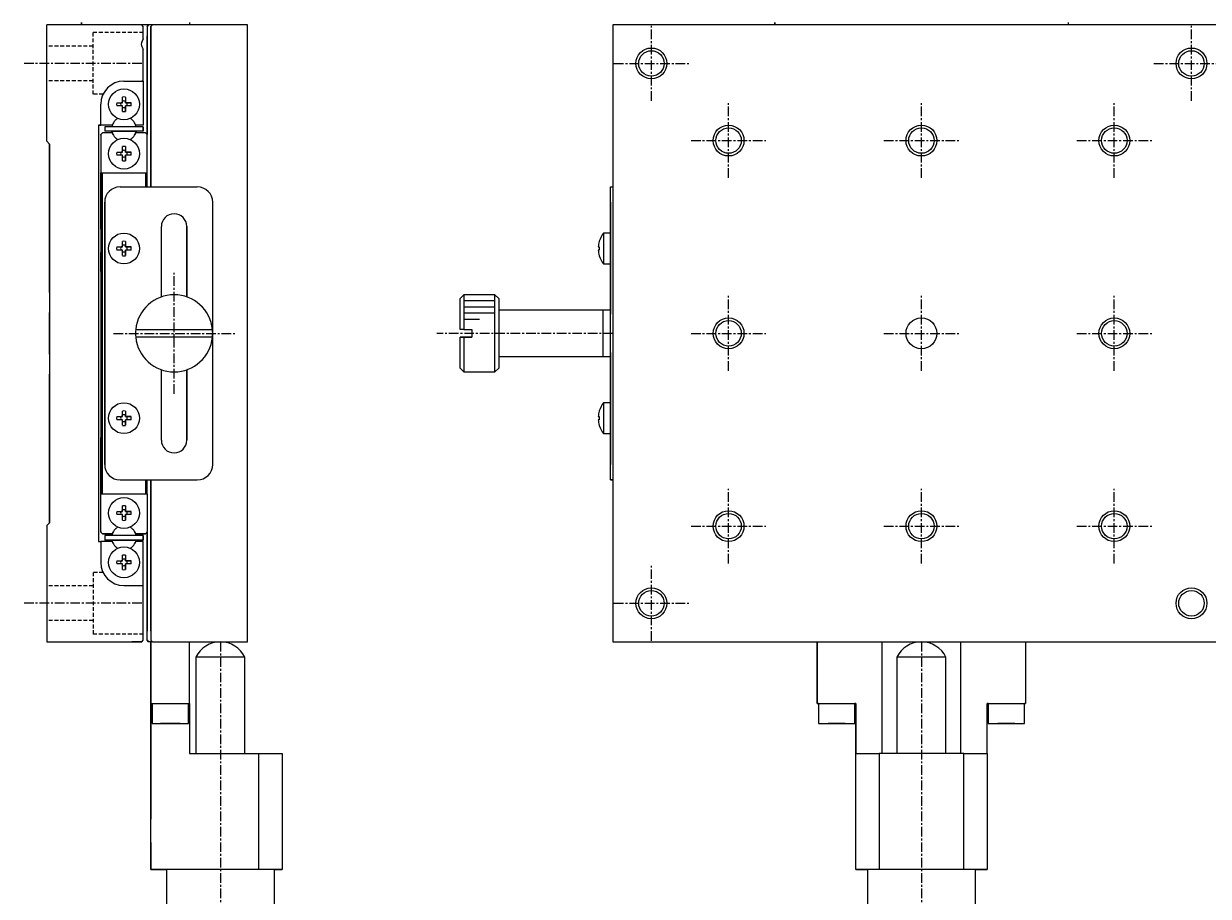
# Model space of a CAD drawing. Extents: x 377 to 904, y 5 to 355.
# Drawn here: x 377.5 to 531, y 158.8 to 271.9 of the extents above; entities that cross this region are included whole.
import ezdxf

# ---------------------------------------------------------------- set-up
doc = ezdxf.new("R2010")
doc.units = 0
doc.linetypes.add('CENTER', pattern=[2, 1.25, -0.25, 0.25, -0.25])
doc.linetypes.add('DASHED', pattern=[0.75, 0.5, -0.25])
doc.layers.get('0').update_dxf_attribs({"linetype": 'CONTINUOUS'})
doc.layers.add('CENTER', color=1, linetype='CENTER')

msp = doc.modelspace()

# ---------------------------------------------------------------- linework, layer by layer
at = {"color": 7, "linetype": 'CONTINUOUS'}
for p, q in [((380.47, 256.69), (380.47, 271.79)), ((392.77, 271.79), (380.47, 271.79)), ((384.97, 272.09), (384.97, 271.79)), ((384.97, 271.79), (384.97, 272.09)), ((392.97, 271.59), (392.77, 271.79)), ((393.67, 271.79), (392.77, 271.79)), ((393.67, 271.79), (392.77, 271.79)), ((393.47, 271.59), (393.67, 271.79)), ((393.67, 271.79), (393.47, 271.59)), ((394.17, 271.79), (393.67, 271.79)), ((393.97, 271.59), (394.17, 271.79)), ((394.17, 271.79), (393.97, 271.59)), ((406.47, 271.79), (394.17, 271.79)), ((398.97, 272.09), (398.97, 271.79)), ((406.47, 191.79), (406.47, 271.79)), ((533.84, 271.79), (453.84, 271.79)), ((453.84, 271.79), (453.84, 191.79)), ((474.84, 272.09), (474.84, 271.79)), ((474.84, 271.79), (474.84, 272.09)), ((512.84, 272.09), (512.84, 271.79)), ((392.97, 271.49), (392.97, 271.59)), ((392.97, 269.96), (392.97, 271.49)), ((393.47, 271.59), (393.47, 270.39)), ((393.47, 271.59), (393.47, 270.39)), ((393.47, 270.29), (393.47, 270.39)), ((393.47, 270.39), (393.47, 270.29)), ((393.47, 260.29), (393.47, 270.29)), ((393.47, 270.29), (393.47, 257.59)), ((393.97, 270.39), (393.97, 271.59)), ((393.97, 271.59), (393.97, 271.49)), ((393.97, 271.49), (393.97, 250.79)), ((393.97, 250.79), (393.97, 270.39)), ((392.97, 269.96), (392.77, 269.61)), ((392.77, 268.98), (392.97, 268.63)), ((392.97, 264.49), (392.97, 268.63)), ((390.47, 264.49), (392.97, 264.49)), ((390.47, 264.49), (392.77, 264.49)), ((392.97, 264.49), (392.77, 264.49)), ((392.97, 264.49), (392.97, 258.79)), ((387.47, 258.79), (387.47, 261.49)), ((389.54, 261.69), (390.09, 261.69)), ((389.54, 261.69), (390.27, 261.69)), ((390.27, 261.29), (389.54, 261.29)), ((390.27, 261.69), (390.09, 261.69)), ((390.27, 261.69), (390.27, 262.42)), ((390.27, 260.57), (390.27, 261.29)), ((390.67, 262.42), (390.67, 261.88)), ((390.67, 262.42), (390.67, 261.69)), ((390.67, 261.69), (390.67, 261.88)), ((390.86, 261.69), (390.67, 261.69)), ((390.67, 261.69), (391.4, 261.69)), ((390.67, 261.11), (390.67, 261.29)), ((390.67, 261.29), (390.67, 260.57)), ((391.4, 261.29), (390.67, 261.29)), ((390.67, 260.57), (390.67, 261.11)), ((391.4, 261.69), (390.86, 261.69)), ((393.47, 257.59), (393.47, 260.29)), ((393.47, 260.29), (393.47, 257.59)), ((393.47, 260.29), (393.47, 257.59)), ((387.17, 258.79), (387.47, 258.79)), ((387.17, 258.79), (387.17, 204.79)), ((387.47, 258.79), (387.17, 258.79)), ((388.93, 258.79), (387.47, 258.79)), ((388.93, 258.79), (387.47, 258.79)), ((392.97, 258.59), (387.97, 258.59)), ((387.97, 258.59), (387.97, 257.99)), ((388.91, 257.99), (387.97, 257.99)), ((392.97, 257.99), (387.97, 257.99)), ((388.82, 257.99), (388.91, 257.99)), ((388.82, 257.99), (388.91, 257.99)), ((388.82, 257.99), (388.91, 257.99)), ((388.82, 257.99), (388.91, 257.99)), ((388.82, 257.99), (388.91, 257.99)), ((388.82, 257.99), (388.91, 257.99)), ((388.82, 257.99), (388.91, 257.99)), ((388.82, 257.99), (388.91, 257.99)), ((388.82, 257.99), (388.91, 257.99)), ((388.82, 257.99), (388.91, 257.99)), ((388.82, 257.99), (388.91, 257.99)), ((388.82, 257.99), (388.91, 257.99)), ((388.82, 257.99), (388.91, 257.99)), ((388.82, 257.99), (388.91, 257.99)), ((388.82, 257.99), (388.91, 257.99)), ((388.82, 257.99), (388.91, 257.99)), ((388.82, 257.99), (388.91, 257.99)), ((388.82, 257.99), (388.91, 257.99)), ((388.82, 257.99), (388.91, 257.99)), ((388.82, 257.99), (388.91, 257.99)), ((388.82, 257.99), (388.91, 257.99)), ((388.82, 257.99), (388.91, 257.99)), ((388.82, 257.99), (388.91, 257.99)), ((388.82, 257.99), (388.91, 257.99)), ((388.82, 257.99), (388.91, 257.99)), ((388.82, 257.99), (388.91, 257.99)), ((388.82, 257.99), (388.91, 257.99)), ((388.82, 257.99), (392.12, 257.99)), ((389.1, 259.09), (388.93, 258.79)), ((392.02, 258.79), (391.85, 259.09)), ((392.02, 258.79), (391.85, 259.09)), ((392.97, 258.79), (392.02, 258.79)), ((392.97, 258.79), (392.02, 258.79)), ((392.03, 257.99), (392.12, 257.99)), ((392.03, 257.99), (392.12, 257.99)), ((392.03, 257.99), (392.12, 257.99)), ((392.03, 257.99), (392.12, 257.99)), ((392.03, 257.99), (392.12, 257.99)), ((392.03, 257.99), (392.12, 257.99)), ((392.03, 257.99), (392.12, 257.99)), ((392.03, 257.99), (392.12, 257.99)), ((392.03, 257.99), (392.12, 257.99)), ((392.03, 257.99), (392.12, 257.99)), ((392.03, 257.99), (392.12, 257.99)), ((392.03, 257.99), (392.12, 257.99)), ((392.03, 257.99), (392.12, 257.99)), ((392.03, 257.99), (392.12, 257.99)), ((392.03, 257.99), (392.12, 257.99)), ((392.03, 257.99), (392.12, 257.99)), ((392.97, 257.99), (392.03, 257.99)), ((392.03, 257.99), (392.12, 257.99)), ((392.03, 257.99), (392.12, 257.99)), ((392.03, 257.99), (392.12, 257.99)), ((392.03, 257.99), (392.12, 257.99)), ((392.03, 257.99), (392.12, 257.99)), ((392.03, 257.99), (392.12, 257.99)), ((392.03, 257.99), (392.12, 257.99)), ((392.03, 257.99), (392.12, 257.99)), ((392.03, 257.99), (392.12, 257.99)), ((392.03, 257.99), (392.12, 257.99)), ((392.03, 257.99), (392.12, 257.99)), ((392.03, 257.99), (392.12, 257.99)), ((392.03, 257.99), (392.12, 257.99)), ((392.03, 257.99), (392.12, 257.99)), ((392.03, 257.99), (392.12, 257.99)), ((392.97, 258.59), (392.97, 257.99)), ((392.97, 257.99), (392.97, 258.59)), ((380.82, 256.34), (380.47, 256.69)), ((380.47, 256.69), (380.82, 256.34)), ((387.47, 257.59), (387.67, 257.79)), ((387.67, 257.79), (387.47, 257.59)), ((387.47, 257.59), (387.47, 257.49)), ((387.47, 257.49), (387.47, 257.59)), ((387.47, 257.49), (387.47, 252.59)), ((387.47, 257.49), (387.47, 252.59)), ((388.93, 257.79), (387.67, 257.79)), ((389.1, 257.5), (388.93, 257.79)), ((391.85, 257.5), (392.02, 257.79)), ((392.02, 257.79), (391.85, 257.5)), ((393.27, 257.79), (392.02, 257.79)), ((393.27, 257.79), (393.47, 257.59)), ((393.47, 257.49), (393.47, 257.59)), ((393.47, 252.59), (393.47, 257.49)), ((380.82, 237.09), (380.82, 256.34)), ((380.82, 256.34), (380.82, 207.24)), ((389.54, 255.29), (390.09, 255.29)), ((389.54, 255.29), (390.27, 255.29)), ((390.27, 255.29), (390.09, 255.29)), ((390.27, 255.29), (390.27, 256.02)), ((390.67, 256.02), (390.67, 255.48)), ((390.67, 256.02), (390.67, 255.29)), ((390.67, 255.29), (390.67, 255.48)), ((390.86, 255.29), (390.67, 255.29)), ((390.67, 255.29), (391.4, 255.29)), ((391.4, 255.29), (390.86, 255.29)), ((390.27, 254.89), (389.54, 254.89)), ((390.27, 254.17), (390.27, 254.89)), ((390.67, 254.71), (390.67, 254.89)), ((390.67, 254.89), (390.67, 254.17)), ((391.4, 254.89), (390.67, 254.89)), ((390.67, 254.17), (390.67, 254.71)), ((387.47, 245.29), (387.47, 252.59)), ((387.47, 252.59), (387.67, 252.59)), ((387.47, 252.59), (387.47, 210.99)), ((387.67, 252.59), (393.27, 252.59)), ((387.67, 210.99), (387.67, 252.59)), ((393.27, 252.59), (393.47, 252.59)), ((393.27, 252.59), (393.27, 250.79)), ((393.47, 250.79), (393.47, 252.59)), ((380.82, 250.79), (380.82, 244.79)), ((380.82, 250.79), (380.82, 244.79)), ((380.82, 250.79), (380.82, 244.79)), ((380.82, 250.79), (380.82, 244.79)), ((387.47, 251.04), (387.47, 245.29)), ((387.47, 251.04), (387.47, 245.29)), ((387.47, 251.04), (387.47, 245.29)), ((387.47, 251.04), (387.47, 245.29)), ((389.97, 250.79), (399.97, 250.79)), ((453.54, 250.79), (453.84, 250.79)), ((453.54, 248.79), (453.54, 250.79)), ((453.54, 248.79), (453.54, 250.79)), ((387.97, 214.79), (387.97, 248.79)), ((387.97, 248.79), (387.97, 214.79)), ((401.97, 231.79), (401.97, 248.79)), ((453.54, 214.79), (453.54, 248.79)), ((453.54, 248.79), (453.54, 244.79)), ((453.54, 247.29), (453.54, 245.64)), ((453.54, 247.29), (453.54, 245.64)), ((395.32, 236.51), (395.32, 245.64)), ((398.62, 236.51), (398.62, 245.64)), ((398.62, 245.64), (398.62, 236.51)), ((453.54, 244.79), (452.64, 244.79)), ((452.64, 244.79), (452.64, 242.79)), ((453.54, 245.64), (453.54, 234.3)), ((453.54, 234.79), (453.54, 245.64)), ((389.54, 242.99), (390.09, 242.99)), ((389.54, 242.99), (390.27, 242.99)), ((390.27, 242.99), (390.09, 242.99)), ((390.27, 242.99), (390.27, 243.72)), ((390.67, 243.72), (390.67, 243.18)), ((390.67, 243.72), (390.67, 242.99)), ((390.67, 242.99), (390.67, 243.18)), ((390.86, 242.99), (390.67, 242.99)), ((390.67, 242.99), (391.4, 242.99)), ((391.4, 242.99), (390.86, 242.99)), ((451.95, 242.99), (452.08, 242.99)), ((452.08, 243.74), (452.08, 243.72)), ((452.08, 243.74), (452.08, 243.72)), ((452.08, 242.99), (452.08, 242.59)), ((452.64, 242.79), (452.64, 240.79)), ((387.47, 239.79), (387.47, 242.29)), ((390.27, 242.59), (389.54, 242.59)), ((390.27, 241.87), (390.27, 242.59)), ((390.67, 242.41), (390.67, 242.59)), ((390.67, 242.59), (390.67, 241.87)), ((391.4, 242.59), (390.67, 242.59)), ((390.67, 241.87), (390.67, 242.41)), ((452.08, 242.59), (451.95, 242.59)), ((452.08, 241.87), (452.08, 241.84)), ((452.08, 241.87), (452.08, 241.84)), ((452.64, 240.79), (453.54, 240.79)), ((453.54, 240.79), (453.54, 234.79)), ((434.54, 236.79), (434.04, 236.29)), ((438.54, 236.79), (434.54, 236.79)), ((434.54, 236.79), (434.54, 232.29)), ((439.04, 236.29), (438.54, 236.79)), ((438.54, 226.79), (438.54, 236.79)), ((434.04, 232.29), (434.04, 236.29)), ((434.04, 232.29), (434.04, 236.29)), ((439.04, 236.29), (439.04, 227.29)), ((380.82, 229.09), (380.82, 234.49)), ((380.82, 233.79), (380.82, 229.79)), ((380.82, 233.79), (380.82, 229.79)), ((452.54, 234.79), (439.04, 234.79)), ((453.54, 234.79), (452.54, 234.79)), ((452.54, 234.79), (452.54, 231.79)), ((452.54, 234.79), (452.54, 231.79)), ((392, 232.29), (401.95, 232.29)), ((434.54, 232.29), (434.04, 232.29)), ((434.54, 232.29), (435.54, 232.29)), ((435.54, 232.29), (435.54, 231.29)), ((435.54, 232.29), (435.54, 231.29)), ((401.95, 231.29), (392, 231.29)), ((401.97, 214.79), (401.97, 231.79)), ((434.04, 227.29), (434.04, 231.29)), ((434.04, 227.29), (434.04, 231.29)), ((434.54, 231.29), (434.04, 231.29)), ((434.04, 231.29), (434.54, 231.29)), ((435.54, 231.29), (434.54, 231.29)), ((434.54, 231.29), (434.54, 226.79)), ((434.54, 231.29), (435.54, 231.29)), ((452.54, 231.79), (452.54, 228.79)), ((452.54, 231.79), (452.54, 228.79)), ((439.04, 228.79), (452.54, 228.79)), ((452.54, 228.79), (453.54, 228.79)), ((453.54, 229.29), (453.54, 217.94)), ((453.54, 228.79), (453.54, 222.79)), ((453.54, 217.94), (453.54, 228.79)), ((434.04, 227.29), (434.54, 226.79)), ((438.54, 226.79), (439.04, 227.29)), ((380.82, 207.24), (380.82, 226.49)), ((395.32, 217.94), (395.32, 227.07)), ((398.62, 217.94), (398.62, 227.07)), ((398.62, 227.07), (398.62, 217.94)), ((434.54, 226.79), (438.54, 226.79)), ((453.54, 222.79), (452.64, 222.79)), ((452.64, 222.79), (452.64, 220.79)), ((390.27, 220.99), (390.27, 221.72)), ((390.67, 221.72), (390.67, 221.18)), ((390.67, 221.72), (390.67, 220.99)), ((390.67, 220.99), (390.67, 221.18)), ((452.08, 221.74), (452.08, 221.72)), ((452.08, 221.74), (452.08, 221.72)), ((389.54, 220.99), (390.09, 220.99)), ((389.54, 220.99), (390.27, 220.99)), ((390.27, 220.59), (389.54, 220.59)), ((390.27, 220.99), (390.09, 220.99)), ((390.27, 219.87), (390.27, 220.59)), ((390.86, 220.99), (390.67, 220.99)), ((390.67, 220.99), (391.4, 220.99)), ((390.67, 220.41), (390.67, 220.59)), ((390.67, 220.59), (390.67, 219.87)), ((391.4, 220.59), (390.67, 220.59)), ((390.67, 219.87), (390.67, 220.41)), ((391.4, 220.99), (390.86, 220.99)), ((451.95, 220.99), (452.08, 220.99)), ((452.08, 220.59), (451.95, 220.59)), ((452.08, 220.99), (452.08, 220.59)), ((452.08, 219.87), (452.08, 219.84)), ((452.08, 219.87), (452.08, 219.84)), ((452.64, 220.79), (452.64, 218.79)), ((380.82, 218.79), (380.82, 212.79)), ((380.82, 218.79), (380.82, 212.79)), ((380.82, 218.79), (380.82, 212.79)), ((380.82, 218.79), (380.82, 212.79)), ((387.47, 218.29), (387.47, 212.54)), ((387.47, 218.29), (387.47, 212.54)), ((387.47, 218.29), (387.47, 212.54)), ((387.47, 218.29), (387.47, 212.54)), ((387.47, 210.99), (387.47, 218.29)), ((452.64, 218.79), (453.54, 218.79)), ((453.54, 218.79), (453.54, 214.79)), ((453.54, 217.94), (453.54, 216.29)), ((453.54, 217.94), (453.54, 216.29)), ((453.54, 212.79), (453.54, 214.79)), ((453.54, 212.79), (453.54, 214.79)), ((389.97, 212.79), (396.14, 212.79)), ((389.97, 212.79), (399.97, 212.79)), ((393.27, 212.79), (393.27, 210.99)), ((393.47, 210.99), (393.47, 212.79)), ((393.97, 193.19), (393.97, 212.79)), ((393.97, 212.79), (393.97, 192.09)), ((453.54, 212.79), (453.84, 212.79)), ((453.84, 212.79), (453.54, 212.79)), ((387.47, 206.09), (387.47, 210.99)), ((387.47, 206.09), (387.47, 210.99)), ((387.47, 210.99), (393.47, 210.99)), ((387.67, 210.99), (387.47, 210.99)), ((387.67, 210.99), (393.27, 210.99)), ((393.47, 210.99), (393.27, 210.99)), ((393.47, 210.99), (393.47, 206.09)), ((390.27, 208.69), (390.27, 209.42)), ((390.67, 209.42), (390.67, 208.88)), ((390.67, 209.42), (390.67, 208.69)), ((390.67, 208.69), (390.67, 208.88)), ((389.54, 208.69), (390.09, 208.69)), ((389.54, 208.69), (390.27, 208.69)), ((390.27, 208.29), (389.54, 208.29)), ((390.27, 208.69), (390.09, 208.69)), ((390.27, 207.57), (390.27, 208.29)), ((390.86, 208.69), (390.67, 208.69)), ((390.67, 208.69), (391.4, 208.69)), ((390.67, 208.11), (390.67, 208.29)), ((390.67, 208.29), (390.67, 207.57)), ((391.4, 208.29), (390.67, 208.29)), ((390.67, 207.57), (390.67, 208.11)), ((391.4, 208.69), (390.86, 208.69)), ((380.47, 206.89), (380.82, 207.24)), ((380.82, 207.24), (380.47, 206.89)), ((380.47, 206.89), (380.47, 191.79)), ((387.47, 205.99), (387.47, 206.09)), ((387.47, 206.09), (387.47, 205.99)), ((387.47, 205.99), (387.67, 205.79)), ((387.47, 205.99), (387.67, 205.79)), ((388.93, 205.79), (387.67, 205.79)), ((387.67, 205.79), (388.93, 205.79)), ((388.93, 205.79), (389.1, 206.09)), ((392.02, 205.79), (391.85, 206.09)), ((391.85, 206.09), (392.02, 205.79)), ((393.27, 205.79), (392.02, 205.79)), ((392.02, 205.79), (393.27, 205.79)), ((393.27, 205.79), (393.47, 205.99)), ((393.47, 205.99), (393.47, 206.09)), ((393.47, 196.79), (393.47, 205.99)), ((393.47, 205.99), (393.47, 200.79)), ((393.47, 200.79), (393.47, 205.99)), ((393.47, 205.99), (393.47, 193.29)), ((387.17, 204.79), (387.47, 204.79)), ((388.93, 204.79), (387.47, 204.79)), ((387.47, 204.79), (387.47, 202.09)), ((392.97, 205.59), (387.97, 205.59)), ((387.97, 205.59), (387.97, 204.99)), ((388.91, 204.99), (387.97, 204.99)), ((392.97, 204.99), (387.97, 204.99)), ((388.82, 204.99), (388.91, 204.99)), ((388.82, 204.99), (388.91, 204.99)), ((388.82, 204.99), (388.91, 204.99)), ((388.82, 204.99), (388.91, 204.99)), ((388.82, 204.99), (388.91, 204.99)), ((388.82, 204.99), (388.91, 204.99)), ((388.82, 204.99), (388.91, 204.99)), ((388.82, 204.99), (388.91, 204.99)), ((388.82, 204.99), (388.91, 204.99)), ((388.82, 204.99), (388.91, 204.99)), ((388.82, 204.99), (388.91, 204.99)), ((388.82, 204.99), (388.91, 204.99)), ((388.82, 204.99), (388.91, 204.99)), ((388.82, 204.99), (388.91, 204.99)), ((388.82, 204.99), (388.91, 204.99)), ((388.82, 204.99), (388.91, 204.99)), ((388.82, 204.99), (388.91, 204.99)), ((388.82, 204.99), (388.91, 204.99)), ((388.82, 204.99), (388.91, 204.99)), ((388.82, 204.99), (388.91, 204.99)), ((388.82, 204.99), (388.91, 204.99)), ((388.82, 204.99), (388.91, 204.99)), ((388.82, 204.99), (388.91, 204.99)), ((388.82, 204.99), (388.91, 204.99)), ((388.82, 204.99), (388.91, 204.99)), ((388.82, 204.99), (392.12, 204.99)), ((389.1, 204.5), (388.93, 204.79)), ((392.02, 204.79), (391.85, 204.5)), ((392.02, 204.79), (391.85, 204.5)), ((392.97, 204.79), (392.02, 204.79)), ((392.03, 204.99), (392.12, 204.99)), ((392.03, 204.99), (392.12, 204.99)), ((392.03, 204.99), (392.12, 204.99)), ((392.03, 204.99), (392.12, 204.99)), ((392.03, 204.99), (392.12, 204.99)), ((392.03, 204.99), (392.12, 204.99)), ((392.03, 204.99), (392.12, 204.99)), ((392.03, 204.99), (392.12, 204.99)), ((392.03, 204.99), (392.12, 204.99)), ((392.03, 204.99), (392.12, 204.99)), ((392.03, 204.99), (392.12, 204.99)), ((392.03, 204.99), (392.12, 204.99)), ((392.03, 204.99), (392.12, 204.99)), ((392.03, 204.99), (392.12, 204.99)), ((392.03, 204.99), (392.12, 204.99)), ((392.03, 204.99), (392.12, 204.99)), ((392.97, 204.99), (392.03, 204.99)), ((392.03, 204.99), (392.12, 204.99)), ((392.03, 204.99), (392.12, 204.99)), ((392.03, 204.99), (392.12, 204.99)), ((392.03, 204.99), (392.12, 204.99)), ((392.03, 204.99), (392.12, 204.99)), ((392.03, 204.99), (392.12, 204.99)), ((392.03, 204.99), (392.12, 204.99)), ((392.03, 204.99), (392.12, 204.99)), ((392.03, 204.99), (392.12, 204.99)), ((392.03, 204.99), (392.12, 204.99)), ((392.03, 204.99), (392.12, 204.99)), ((392.03, 204.99), (392.12, 204.99)), ((392.03, 204.99), (392.12, 204.99)), ((392.03, 204.99), (392.12, 204.99)), ((392.03, 204.99), (392.12, 204.99)), ((392.97, 205.59), (392.97, 204.99)), ((392.97, 204.99), (392.97, 205.59)), ((392.97, 199.09), (392.97, 204.79)), ((390.27, 202.29), (390.27, 203.02)), ((390.67, 203.02), (390.67, 202.48)), ((390.67, 203.02), (390.67, 202.29)), ((389.54, 202.29), (390.09, 202.29)), ((389.54, 202.29), (390.27, 202.29)), ((390.27, 201.89), (389.54, 201.89)), ((390.27, 202.29), (390.09, 202.29)), ((390.27, 201.17), (390.27, 201.89)), ((390.67, 202.29), (390.67, 202.48)), ((390.86, 202.29), (390.67, 202.29)), ((390.67, 202.29), (391.4, 202.29)), ((390.67, 201.71), (390.67, 201.89)), ((390.67, 201.89), (390.67, 201.17)), ((391.4, 201.89), (390.67, 201.89)), ((390.67, 201.17), (390.67, 201.71)), ((391.4, 202.29), (390.86, 202.29)), ((393.47, 200.79), (393.47, 196.79)), ((393.47, 200.79), (393.47, 196.79)), ((390.47, 199.09), (392.77, 199.09)), ((392.77, 199.09), (392.97, 199.09)), ((392.97, 192.09), (392.97, 199.09)), ((393.47, 193.29), (393.47, 196.79)), ((392.77, 191.79), (392.97, 191.99)), ((392.97, 191.99), (392.97, 192.09)), ((393.47, 193.19), (393.47, 193.29)), ((393.47, 193.29), (393.47, 193.19)), ((393.47, 191.99), (393.47, 193.19)), ((393.47, 191.99), (393.47, 193.19)), ((393.47, 191.99), (393.67, 191.79)), ((393.67, 191.79), (393.47, 191.99)), ((393.97, 193.19), (393.97, 191.99)), ((393.97, 192.09), (393.97, 191.99)), ((394.17, 191.79), (393.97, 191.99)), ((393.97, 191.99), (394.17, 191.79)), ((380.47, 191.79), (392.77, 191.79)), ((392.77, 191.79), (391.47, 191.79)), ((393.97, 191.79), (393.67, 191.79)), ((394.17, 191.79), (393.67, 191.79)), ((393.97, 191.79), (393.97, 183.79)), ((393.97, 183.79), (393.97, 191.79)), ((394.17, 191.79), (396.47, 191.79)), ((394.17, 191.79), (406.47, 191.79)), ((398.97, 183.79), (398.97, 191.79)), ((453.84, 191.79), (533.84, 191.79)), ((480.34, 191.79), (480.34, 183.79)), ((480.34, 183.79), (480.34, 191.79)), ((488.71, 191.79), (488.71, 177.29)), ((498.96, 177.29), (498.96, 191.79)), ((507.34, 191.79), (507.34, 183.79)), ((399.8, 189.79), (399.8, 177.29)), ((406.15, 189.79), (399.8, 189.79)), ((406.15, 177.29), (406.15, 189.79)), ((490.66, 189.79), (490.66, 177.29)), ((493.82, 189.79), (490.66, 189.79)), ((497.01, 189.79), (493.82, 189.79)), ((497.01, 177.29), (497.01, 189.79)), ((393.97, 183.79), (394.12, 183.79)), ((393.97, 183.79), (398.97, 183.79)), ((393.97, 162.29), (393.97, 183.79)), ((393.97, 183.79), (393.97, 168.79)), ((394.12, 183.79), (394.12, 181.19)), ((398.82, 181.19), (398.82, 183.79)), ((398.82, 183.79), (398.97, 183.79)), ((398.97, 183.79), (398.97, 177.29)), ((480.49, 183.79), (480.34, 183.79)), ((480.34, 183.79), (485.34, 183.79)), ((480.49, 183.79), (480.49, 181.19)), ((485.19, 181.19), (485.19, 183.79)), ((485.34, 183.79), (485.19, 183.79)), ((485.34, 183.79), (485.34, 177.29)), ((485.34, 177.29), (485.34, 183.79)), ((502.49, 183.79), (502.34, 183.79)), ((502.34, 177.29), (502.34, 183.79)), ((502.34, 183.79), (507.34, 183.79)), ((502.49, 183.79), (502.49, 181.19)), ((507.19, 181.19), (507.19, 183.79)), ((507.34, 183.79), (507.19, 183.79)), ((394.12, 181.19), (398.82, 181.19)), ((394.12, 181.19), (396.47, 181.19)), ((395.84, 181.19), (395.2, 181.19)), ((395.2, 181.19), (395.84, 181.19)), ((397.11, 181.19), (395.84, 181.19)), ((395.84, 181.19), (397.11, 181.19)), ((396.47, 181.19), (398.82, 181.19)), ((397.74, 181.19), (397.11, 181.19)), ((397.11, 181.19), (397.74, 181.19)), ((480.49, 181.19), (485.19, 181.19)), ((480.49, 181.19), (485.19, 181.19)), ((482.84, 181.19), (481.74, 181.19)), ((481.74, 181.19), (482.84, 181.19)), ((482.84, 181.19), (483.94, 181.19)), ((483.94, 181.19), (482.84, 181.19)), ((502.49, 181.19), (507.19, 181.19)), ((502.49, 181.19), (507.19, 181.19)), ((504.84, 181.19), (503.74, 181.19)), ((503.74, 181.19), (504.84, 181.19)), ((504.84, 181.19), (505.94, 181.19)), ((505.94, 181.19), (504.84, 181.19)), ((398.97, 177.29), (407.97, 177.29)), ((407.97, 177.29), (410.97, 177.29)), ((407.97, 162.29), (407.97, 177.29)), ((410.97, 177.29), (410.97, 162.29)), ((485.34, 162.29), (485.34, 177.29)), ((485.34, 177.29), (488.34, 177.29)), ((485.34, 162.29), (485.34, 177.29)), ((498.34, 177.29), (488.34, 177.29)), ((488.34, 177.29), (488.34, 162.29)), ((499.34, 177.29), (498.34, 177.29)), ((499.34, 177.29), (502.34, 177.29)), ((499.34, 162.29), (499.34, 177.29)), ((502.34, 177.29), (502.34, 162.29)), ((393.97, 165.79), (393.97, 162.29)), ((393.97, 162.29), (395.97, 162.29)), ((407.97, 162.29), (393.97, 162.29)), ((395.97, 162.29), (395.97, 145.29)), ((410.97, 162.29), (407.97, 162.29)), ((409.97, 145.29), (409.97, 162.29)), ((409.97, 162.29), (410.97, 162.29)), ((488.34, 162.29), (485.34, 162.29)), ((485.34, 162.29), (486.84, 162.29)), ((486.84, 162.29), (486.84, 145.29)), ((499.34, 162.29), (488.34, 162.29)), ((502.34, 162.29), (499.34, 162.29)), ((500.84, 145.29), (500.84, 162.29)), ((500.84, 162.29), (502.34, 162.29))]:
    msp.add_line(p, q, dxfattribs=at)
at = {"color": 3, "linetype": 'DASHED'}
for p, q in [((392.97, 270.79), (386.47, 270.79)), ((386.47, 262.79), (386.47, 270.79)), ((386.47, 269.04), (380.47, 269.04)), ((386.47, 264.54), (380.47, 264.54)), ((387.77, 262.79), (386.47, 262.79)), ((386.47, 200.79), (386.47, 192.79)), ((387.77, 200.79), (386.47, 200.79)), ((386.47, 199.04), (380.47, 199.04)), ((386.47, 194.54), (380.47, 194.54)), ((392.97, 192.79), (386.47, 192.79))]:
    msp.add_line(p, q, dxfattribs=at)
at = {"color": 3, "linetype": 'CONTINUOUS'}
for p, q in [((438.54, 235.99), (434.54, 235.99)), ((438.54, 235.19), (434.54, 235.19)), ((438.54, 234.39), (434.54, 234.39)), ((436.54, 233.59), (434.54, 233.59))]:
    msp.add_line(p, q, dxfattribs=at)
for centre in [(458.84, 266.79), (528.84, 266.79), (468.84, 256.79), (493.84, 256.79), (518.84, 256.79), (468.84, 231.79), (518.84, 231.79), (468.84, 206.79), (493.84, 206.79), (518.84, 206.79), (458.84, 196.79), (528.84, 196.79)]:
    msp.add_circle(centre, 2, dxfattribs=at)
at = {"color": 7, "linetype": 'CONTINUOUS'}
for centre, radius in [((458.84, 266.79), 1.65), ((528.84, 266.79), 1.65), ((390.47, 261.49), 2), ((468.84, 256.79), 1.65), ((493.84, 256.79), 1.65), ((518.84, 256.79), 1.65), ((390.47, 255.09), 2), ((390.47, 242.79), 2), ((468.84, 231.79), 1.65), ((493.84, 231.79), 2), ((518.84, 231.79), 1.65), ((390.47, 220.79), 2), ((390.47, 208.49), 2), ((468.84, 206.79), 1.65), ((493.84, 206.79), 1.65), ((518.84, 206.79), 1.65), ((390.47, 202.09), 2), ((458.84, 196.79), 1.65), ((528.84, 196.79), 1.65)]:
    msp.add_circle(centre, radius, dxfattribs=at)
for centre, radius, start, end in [((393.72, 269.29), 1, 161.8051, 198.1949), ((390.47, 261.49), 3, 90, 180), ((390.47, 261.49), 0.95, 167.8468, 192.1532), ((390.47, 261.49), 0.435, 152.6335, 207.3665), ((390.47, 261.49), 0.95, 77.8468, 102.1532), ((390.47, 261.49), 0.435, 62.6335, 117.3665), ((390.47, 261.49), 0.435, 242.6335, 297.3665), ((390.47, 261.49), 0.435, 332.6335, 27.3665), ((390.47, 261.49), 0.95, 347.8468, 12.1532), ((390.59, 258.18), 1.75, 121.8815, 135), ((390.47, 258.29), 1.59, 120.4333, 134.9998), ((390.47, 261.49), 0.95, 257.8468, 282.1532), ((390.36, 258.18), 1.75, 45, 58.1185), ((390.47, 258.29), 1.59, 45, 59.5667), ((390.47, 258.29), 1.59, 150, 169.107), ((390.47, 258.29), 1.59, 190.8931, 210), ((390.47, 258.29), 1.59, 135, 150), ((390.47, 258.29), 1.59, 30, 45), ((390.47, 258.29), 1.59, 10.893, 30), ((390.47, 258.29), 1.59, 330, 349.1069), ((390.47, 258.29), 1.59, 210, 210.2608), ((390.47, 258.29), 1.59, 210.2608, 225), ((390.47, 258.29), 1.59, 225, 239.5668), ((390.59, 258.41), 1.75, 225, 238.1185), ((390.47, 258.29), 1.59, 300.4332, 315.0002), ((390.36, 258.41), 1.75, 301.8815, 315), ((390.47, 258.29), 1.59, 315, 329.7392), ((390.47, 258.29), 1.59, 329.7392, 330), ((390.47, 255.09), 0.95, 167.8468, 192.1532), ((390.47, 255.09), 0.435, 152.6335, 207.3665), ((390.47, 255.09), 0.95, 77.8468, 102.1532), ((390.47, 255.09), 0.435, 62.6335, 117.3665), ((390.47, 255.09), 0.435, 332.6335, 27.3665), ((390.47, 255.09), 0.95, 347.8468, 12.1532), ((390.47, 255.09), 0.435, 242.6335, 297.3665), ((390.47, 255.09), 0.95, 257.8468, 282.1532), ((389.97, 248.79), 2, 90, 180), ((399.97, 248.79), 2, 0, 90), ((396.97, 245.64), 1.65, 0, 180), ((455.14, 242.79), 3.2, 141.3178, 162.73), ((390.47, 242.79), 0.95, 167.8468, 192.1532), ((390.47, 242.79), 0.435, 152.6335, 207.3665), ((390.47, 242.79), 0.95, 77.8468, 102.1532), ((390.47, 242.79), 0.435, 62.6335, 117.3665), ((390.47, 242.79), 0.435, 332.6335, 27.3665), ((390.47, 242.79), 0.95, 347.8468, 12.1532), ((455.14, 242.79), 3.19, 163.0947, 176.4096), ((390.47, 242.79), 0.435, 242.6335, 297.3665), ((390.47, 242.79), 0.95, 257.8468, 282.1532), ((455.14, 242.79), 3.19, 183.5903, 196.9053), ((455.14, 242.79), 3.2, 197.27, 218.6822), ((396.97, 231.79), 5, 5.7392, 174.2608), ((396.97, 231.79), 5, 174.2608, 185.7392), ((396.97, 231.79), 5, 354.2608, 5.7392), ((396.97, 231.79), 5, 185.7392, 354.2608), ((455.14, 220.79), 3.2, 141.3178, 162.73), ((390.47, 220.79), 0.95, 77.8468, 102.1532), ((390.47, 220.79), 0.435, 62.6335, 117.3665), ((455.14, 220.79), 3.19, 163.0947, 176.4096), ((390.47, 220.79), 0.95, 167.8468, 192.1532), ((390.47, 220.79), 0.435, 152.6335, 207.3665), ((390.47, 220.79), 0.435, 242.6335, 297.3665), ((390.47, 220.79), 0.95, 257.8468, 282.1532), ((390.47, 220.79), 0.435, 332.6335, 27.3665), ((390.47, 220.79), 0.95, 347.8468, 12.1532), ((455.14, 220.79), 3.19, 183.5903, 196.9053), ((455.14, 220.79), 3.2, 197.27, 218.6822), ((396.97, 217.94), 1.65, 180, 0), ((389.97, 214.79), 2, 180, 270), ((399.97, 214.79), 2, 270, 0), ((390.47, 208.49), 0.95, 77.8468, 102.1532), ((390.47, 208.49), 0.435, 62.6335, 117.3665), ((390.47, 208.49), 0.95, 167.8468, 192.1532), ((390.47, 208.49), 0.435, 152.6335, 207.3665), ((390.47, 208.49), 0.435, 242.6335, 297.3665), ((390.47, 208.49), 0.95, 257.8468, 282.1532), ((390.47, 208.49), 0.435, 332.6335, 27.3665), ((390.47, 208.49), 0.95, 347.8468, 12.1532), ((390.47, 205.29), 1.59, 149.7392, 169.1069), ((390.47, 205.29), 1.59, 135, 149.7392), ((390.47, 205.29), 1.59, 149.7392, 150), ((390.59, 205.18), 1.75, 121.8815, 135), ((390.47, 205.29), 1.59, 120.4333, 134.9998), ((390.36, 205.18), 1.75, 45, 58.1185), ((390.47, 205.29), 1.59, 45.0002, 59.5667), ((390.47, 205.29), 1.59, 30.2608, 45), ((390.47, 205.29), 1.59, 30, 30.2608), ((390.47, 205.29), 1.59, 10.8931, 30), ((390.47, 205.29), 1.59, 190.8931, 210), ((390.47, 205.29), 1.59, 210, 225), ((390.47, 205.29), 1.59, 315, 330), ((390.47, 205.29), 1.59, 330, 349.1069), ((390.47, 205.29), 1.59, 224.9998, 239.5668), ((390.59, 205.41), 1.75, 225, 238.1185), ((390.47, 202.09), 0.95, 77.8468, 102.1532), ((390.47, 205.29), 1.59, 300.4332, 315.0002), ((390.36, 205.41), 1.75, 301.8815, 315), ((390.47, 202.09), 3, 180, 270), ((390.47, 202.09), 0.95, 167.8468, 192.1532), ((390.47, 202.09), 0.435, 152.6335, 207.3665), ((390.47, 202.09), 0.435, 62.6335, 117.3665), ((390.47, 202.09), 0.435, 242.6335, 297.3665), ((390.47, 202.09), 0.95, 257.8468, 282.1532), ((390.47, 202.09), 0.435, 332.6335, 27.3665), ((390.47, 202.09), 0.95, 347.8468, 12.1532), ((402.97, 188.27), 3.52, 90, 154.4154), ((402.97, 188.27), 3.52, 25.5846, 90), ((493.84, 188.27), 3.52, 90, 154.4154), ((493.84, 188.27), 3.52, 25.5846, 90)]:
    msp.add_arc(centre, radius, start, end, dxfattribs=at)
at = {"layer": 'CENTER', "color": 1, "linetype": 'CENTER'}
for p, q in [((458.84, 261.94), (458.84, 271.65)), ((528.84, 261.94), (528.84, 271.65)), ((392.77, 266.79), (377.47, 266.79)), ((453.98, 266.79), (463.69, 266.79)), ((523.98, 266.79), (533.69, 266.79)), ((468.84, 251.94), (468.84, 261.65)), ((493.84, 251.94), (493.84, 261.65)), ((518.84, 251.94), (518.84, 261.65)), ((463.98, 256.79), (473.69, 256.79)), ((488.98, 256.79), (498.69, 256.79)), ((513.98, 256.79), (523.69, 256.79)), ((396.97, 223.94), (396.97, 239.65)), ((468.84, 226.94), (468.84, 236.65)), ((493.84, 226.94), (493.84, 236.65)), ((518.84, 226.94), (518.84, 236.65)), ((389.12, 231.79), (404.83, 231.79)), ((453.84, 231.79), (431.04, 231.79)), ((463.98, 231.79), (473.69, 231.79)), ((488.98, 231.79), (498.69, 231.79)), ((513.98, 231.79), (523.69, 231.79)), ((468.84, 201.94), (468.84, 211.65)), ((493.84, 201.94), (493.84, 211.65)), ((518.84, 201.94), (518.84, 211.65)), ((463.98, 206.79), (473.69, 206.79)), ((488.98, 206.79), (498.69, 206.79)), ((513.98, 206.79), (523.69, 206.79)), ((458.84, 191.94), (458.84, 201.65)), ((392.77, 196.79), (377.47, 196.79)), ((453.98, 196.79), (463.69, 196.79)), ((402.97, 191.79), (402.97, 92.79)), ((493.84, 191.79), (493.84, 92.79))]:
    msp.add_line(p, q, dxfattribs=at)

doc.saveas('drawing.dxf')
